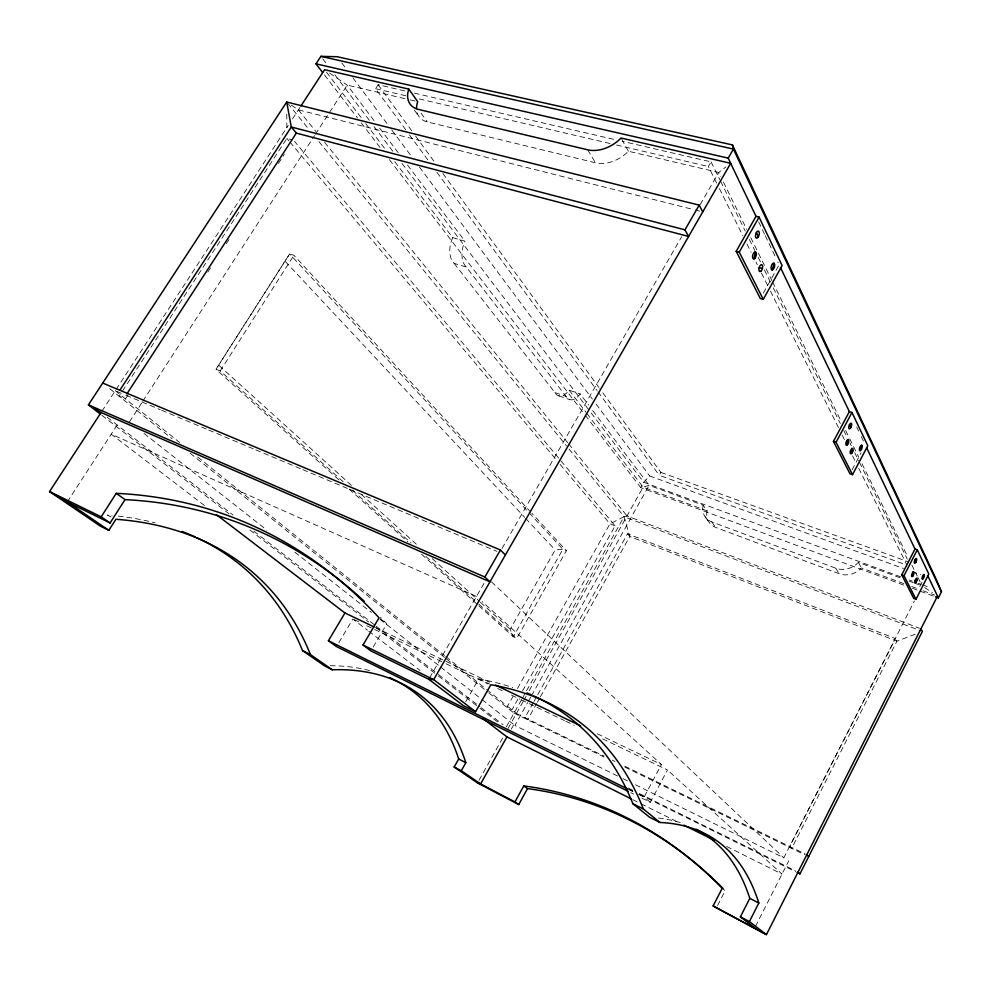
<?xml version="1.0" encoding="UTF-8"?>
<svg xmlns="http://www.w3.org/2000/svg" width="991" height="991" viewBox="0 0 991 991"><rect width="100%" height="100%" fill="white"/><g stroke="black" fill="none" stroke-linecap="round" stroke-linejoin="round"><path stroke-width="0.74" stroke-dasharray="4.96 3.72" d="M755.439 926.424L788.762 860.77M919.846 586.523L922.547 581.221M635.491 784.822L783.819 857.822L914.396 600.98M537.766 694.629L627.551 533.777L895.43 638.6L789.753 846.487L791.673 848.37L896.905 641.202L915.263 634.178M717.571 905.539L725.226 890.674L723.219 889.088M852.074 469.858L861.092 452.8M641.982 798.189L650.282 802.301L667.476 770.007L600.657 737.936M650.282 802.301L644.051 797.111L661.443 764.532L482.196 601.648M338.811 479.793L216.001 369.296L289.632 253.907L293.918 255.282L530.742 512.074M617.467 775.953L514.886 725.462L527.707 702.532M528.451 701.182L530.718 697.131M531.473 695.781L649.117 485.33L592.284 409.989M858.739 468.297L907.025 565.192L659.263 475.308L660.886 472.397L599.778 388.608M533.245 702.743L524.945 717.608L527.596 719.751L536.602 703.573M534 701.393L537.011 695.979M763.343 293.113L779.161 264.758L777.836 261.996M537.357 702.235L539.612 698.184M540.368 696.834L629.78 536.478L624.082 516.683L567.533 447.164M517.971 699.113L511.938 709.853L506.847 707.376L512.904 696.586M522.492 691.049L615.126 525.849L294.513 141.366M506.327 726.886L521.563 699.683M522.319 698.345L624.082 516.683L627.018 515.915L919.499 628.269M903.693 585.062L640.706 487.622L643.704 482.283L649.7 475.977L903.458 568.462M479.025 780.276L503.539 736.499M507.987 728.546L523.198 701.368M523.954 700.03L526.209 695.992M529.219 690.616L643.109 487.163L649.117 485.33L703.176 505.249L707.14 510.848A18.296 15.522 -33.8 0 0 715.7 527.41L839.03 573.69A19.325 16.946 -26.3 0 0 861.452 567.942L904.498 583.86M511.282 729.116L513.449 725.226M517.463 688.485L609.948 523.83L624.082 516.683L920.887 630.92M478.839 605.786L513.264 636.767L516.757 638.353L566.369 550.711L531.795 513.214M465.758 701.69L478.727 678.885A1095.03 448.341 -50.4 0 1 512.731 687.556M343.196 481.837L220.213 370.931L216.001 369.296L289.632 253.907L562.863 549.274L513.264 636.767L510.179 629.211L555.195 549.955L562.863 549.274L566.369 550.711M502.041 548.457L681.697 236.7M700.203 204.58L718.71 172.471L725.895 166.971M429.561 677.943L484.562 582.448M716.654 183.124L708.379 166.513L711.055 161.892L622.175 141.292M373.173 647.036L386.775 623.884A795.426 539.587 -69.5 0 0 380.482 617.22M338.848 642.651L352.858 619.028L367.525 630.251M220.213 370.931L293.918 255.282M405.777 129.858L375.589 88.707L378.128 84.731L406.756 91.37M129.437 421.918L141.998 402.495M142.84 401.194L314.543 135.618M315.373 134.318L347.209 85.09L408.701 99.558M127.988 395.037L125.473 398.927L119.118 396.239L121.645 392.349M207.813 272.141L211.182 266.963M226.307 243.675L229.664 238.509M278.397 163.465L284.281 154.41M67.277 501.979L118.722 422.6M101.912 411.24L115.29 390.727L124.668 394.678M116.133 389.438L288.27 125.399M292.494 118.932L300.087 107.276M122.488 391.049L286.894 138.418L292.196 139.83M488.786 692.882L514.032 713.148L516.435 713.47L603.965 756.071M414.288 93.117L616.142 139.892M375.589 88.707L408.713 96.449M419.255 98.914L610.493 143.633M616.526 145.033L708.379 166.513M410.2 99.905L417.707 101.664M417.137 112.726A27.451 18.47 -37.2 0 0 427.27 121.905L595.442 162.797A29.693 21.183 -33.2 0 0 628.393 151.227L718.71 172.471L720.767 176.633M291.379 105.157L298.39 109.865L693.75 209.621M695.248 209.993L699.733 211.133M394.74 161.632L452.726 237.629L464.952 241.197A20.043 12.301 -75.2 0 0 466.303 267.05L566.072 396.412A17.442 9.551 -71.6 0 0 580.169 393.935L588.555 405.046M452.726 237.629A19.944 12.363 -75.4 0 0 454.175 263.383L466.303 267.05M454.175 263.383L554.935 392.585A17.355 9.613 -71.7 0 0 569.094 390.157L580.169 393.935M554.935 392.585L566.072 396.412M558.825 395.855L569.924 399.683M660.886 472.397L908.685 561.947M912.154 571.634L920.85 574.805M900.782 576.861L643.704 482.283L589.595 410.881M909.503 580.057L912.401 581.135M918.211 583.265L921.122 584.343M922.571 584.876L929.831 587.539M703.176 505.249A18.42 15.583 -33.9 0 0 711.761 521.885L835.797 568.227A19.461 17.02 -26.5 0 0 858.355 562.405L900.361 577.877M909.044 581.073L913.392 582.671M914.842 583.204L920.627 585.347M707.14 510.848L643.109 487.163L586.895 413.482M911.67 586.511L917.406 588.642M923.141 590.76L934.624 595.009M912.364 588.27L934.042 596.309M615.126 525.849L609.948 523.83L558.255 462.165M126.018 395.248L160.245 409.655M161.669 410.249L207.317 429.462M208.742 430.069L254.377 449.282M255.802 449.877L301.45 469.09M302.874 469.684L348.522 488.897M349.947 489.504L496.85 551.343M476.485 596.458L111.215 434.182L205.434 506.252M375.614 627.662L489.95 682.403M597.313 733.811L661.443 764.532M478.727 678.885L489.517 684.063M354.245 619.697L359.82 622.36M366.769 625.705L444.736 663.115M446.123 663.784L487.894 683.827M497.631 688.497L504.592 691.842M511.554 695.187L519.903 699.188M521.303 699.857L543.576 710.547M544.963 711.216L564.461 720.568M565.849 721.237L574.198 725.239M612.289 760.122L615.064 761.472M624.764 766.192L805.472 854.143M111.017 516.893L107.338 515.097A516.584 322.769 -46.7 0 1 112.057 515.493M514.032 713.148L604.039 756.988M624.887 767.133L804.742 854.738M623.017 778.678L628.554 781.404M628.158 788.018L633.683 790.744M639.207 793.481L795.278 870.73M628.616 789.047L632.754 791.091M639.666 794.509L795.81 871.845M628.827 789.567L632.976 791.623M638.514 794.373L644.051 797.111M630.92 792.701L633.695 794.064M632.716 799.626L639.629 803.069M641.016 803.763L678.34 822.369M726.713 846.5L782.01 874.074L667.476 770.007M924.653 587.576L932.358 592.668M329.619 73.111L347.209 85.09L375.948 123.194M368.751 631.18L420.11 670.473M107.189 417.261L233.046 515.01M253.82 531.151L374.796 625.098M376.023 626.052L437.118 673.496M438.344 674.45L479.879 706.719M481.106 707.661L503.106 724.743M101.875 415.303L229.119 513.895M249.918 530.012L368.602 621.964M375.948 627.65L437.118 675.044M438.344 675.998L478.715 707.277M479.941 708.231L499.514 723.393M144.029 433.414L266.839 530.123M294.798 552.148L371.402 612.475M379.912 619.177L439.496 666.101M440.71 667.054L480.833 698.655M482.047 699.609L514.886 725.462M380.16 618.669L386.775 623.884M109.741 388.707L172.1 438.753M190.161 453.246L445.43 658.098M446.644 659.065L487.584 691.916M115.29 390.727L179.656 442.506M197.704 457.037L444.525 655.608M445.727 656.575L485.454 688.547M486.655 689.513L516.435 713.47M352.387 490.136L411.005 542.994M425.944 556.471L477.674 603.11M478.826 604.151L516.757 638.353M349.142 489.096L407.673 541.755M421.448 554.155L477.687 604.758M219.11 365.53L352.04 485.949M361.207 494.249L418.499 546.165M432.249 558.614L479.235 601.178M480.387 602.218L510.179 629.211M491.474 581.866L783.819 857.822M285.42 261.599L524.635 517.29M525.688 518.417L555.195 549.955M286.894 138.418L288.889 140.784M289.88 141.973L557.264 460.976M627.551 533.777L629.78 536.478L896.905 641.202L895.43 638.6M287.687 103.225L309.13 129.586M318.891 141.577L566.555 445.975M298.39 109.865L315.894 131.493M324.639 142.308L567.707 442.643M568.673 443.844L627.018 515.915M324.466 74.895L357.417 117.892M361.182 122.81L380.94 148.6M389.413 159.65L584.244 413.916M585.185 415.155L640.706 487.622M326.46 72.145L362 118.722M365.741 123.627L384.446 148.142M569.094 390.157L585.966 412.256M322.756 58.828L327.426 64.985M334.884 74.833L369.408 120.382M374.065 126.538L392.733 151.152M402.061 163.465L588.654 409.655M379.652 128.112L398.196 152.688M407.474 164.989L464.952 241.197M341.796 62.916L345.487 67.871M352.895 77.806L388.026 124.94M391.73 129.895L411.141 155.946M419.466 167.107L592.37 399.076M596.074 404.031L649.7 475.977M409.444 134.85L428.657 161.037M436.895 172.261L597.04 390.504M597.957 391.755L659.263 475.308M378.128 84.731L411.872 131.01M415.526 136.002L434.677 162.264M442.89 173.524L598.861 387.357M414.362 110.1L418.834 116.343M705.121 516.769L709.085 522.307M421.051 113.16L427.27 121.905M711.761 521.885L715.7 527.41M587.737 149.814L595.442 162.797M835.797 568.227L839.03 573.69M621.753 139.347L628.393 151.227M858.355 562.405L861.452 567.942M719.416 188.662L742.866 235.734M747.003 244.034L751.141 252.346M755.972 262.033L757.347 264.795M761.484 273.107L767.691 285.569M770.453 291.106L838.733 428.149M842.189 435.074L844.951 440.611M852.533 455.835L855.976 462.76M711.055 161.892L719.937 179.879M720.63 181.266L745.244 231.101M749.345 239.413L754.82 250.488M758.239 257.4L760.977 262.937M764.395 269.862L770.552 282.324M773.277 287.861L840.306 423.516M843.725 430.441L847.144 437.353M849.882 442.89L851.244 445.665M854.663 452.59L858.763 460.889M859.445 462.277L907.322 559.172M723.492 182.183L746.694 229.355M750.794 237.667L771.939 280.676M772.621 282.063L840.876 420.791M845.645 430.503L849.064 437.44M849.745 438.827L858.615 456.863M862.021 463.8L907.744 556.744M911.844 565.068L917.307 576.167M917.988 577.555L921.395 584.492M758.66 221.86L764.606 234.31M765.275 235.697L775.197 256.458M856.645 426.898L858.64 431.06M861.278 436.597L864.598 443.534M286.771 114.151L286.857 129.313M658.408 818.021A784.364 273.033 -56.3 0 1 683.158 823.62M118.276 516.125A516.584 322.769 -46.7 0 1 155.067 522.827M330.3 665.729A410.212 219.37 -53.9 0 1 372.765 671.464"/><path stroke-width="1.49" d="M754.027 258.862L755.377 251.887M846.871 445.083L848.11 439.546M912.377 576.452L913.504 571.869M771.989 269.961L774.169 263.309A3.543 1.623 -74 0 0 771.097 267.161A3.543 1.623 -74 0 0 773.376 269.156A3.543 1.623 -74 0 0 774.169 263.309M860.015 450.732L861.86 445.293A2.899 1.14 -70.8 0 0 859.432 448.725A2.899 1.14 -70.8 0 0 861.092 449.902A2.899 1.14 -70.8 0 0 861.86 445.293M922.547 579.14L924.145 574.532A2.465 0.83 -69.2 0 0 922.138 577.617A2.465 0.83 -69.2 0 0 923.414 578.323A2.465 0.83 -69.2 0 0 924.145 574.532M937.498 596.074L766.439 934.637L713.111 905.96L722.204 888.295A477.749 390.38 -81 0 0 523.781 785.9L514.924 801.942L518.727 804.556L527.534 788.601L523.781 785.9M935.479 596.842L938.378 597.907L941.45 591.813L936.805 580.615L732.448 144.934L337.175 56.71L320.886 56.363L316.005 63.845L322.583 72.442M797.185 872.526L799.948 873.889L922.336 631.478L920.949 628.827M713.111 905.96L766.439 934.637L749.407 921.568L758.833 903.036A788.415 270.345 -56.5 0 0 659.944 822.48L643.37 808.978A1102.921 445.393 -50.6 0 0 490.867 684.719L475.581 711.711L463.466 705.716L428.793 679.281L370.907 650.889L363.028 645.017L379.058 617.802A803.342 542.25 -69.3 0 0 116.257 493.332L101.181 516.831L49.55 491.561L101.082 412.516L489.95 581.816L484.859 577.022L88.422 404.873L286.709 102.023L699.2 205.137L702.73 211.888M914.99 548.989L901.723 574.904L913.764 598.465L915.994 599.295L928.815 574.062L917.282 549.807L914.99 548.989L866.592 447.697M754.746 927.799L740.376 916.848L749.803 898.391A784.364 273.033 -56.3 0 0 696.178 829.244M915.994 599.295L904.003 575.746L917.282 549.807M849.361 411.649L833.443 441.441L849.993 473.797L852.533 474.652L867.794 445.739L851.975 412.467L849.361 411.649L780.487 267.533M852.533 474.652L836.057 442.296L851.975 412.467M756.009 216.323L736.189 251.342L760.332 298.514L763.281 299.344L782.122 265.551L759.069 217.091L756.009 216.323L728.199 158.126L316.005 63.845M482.481 718.178L506.934 736.895L480.623 783.943L477.538 782.94L454.163 767.022L458.697 758.995A410.212 219.37 -53.9 0 0 389.401 677.534M514.924 801.942L480.623 783.943L461.286 770.75L465.82 762.686A411.711 218.503 -54.1 0 0 332.27 669.78L310.406 654.568A518.826 322.137 -46.9 0 0 115.922 519.272L108.849 530.334L100.289 526.097L49.55 491.561L67.277 501.979L108.849 530.334M763.281 299.344L739.249 252.148L759.069 217.091M484.859 577.022L500.43 549.993L102.705 383.059M286.709 102.023L291.292 126.997L296.346 133.104L688.596 236.465L684.967 229.838L699.2 205.137M728.199 158.126L733.414 149.071L732.448 144.934M628.158 791.326L336.506 646.59L328.43 640.743L344.942 612.971L216.459 514.688M67.277 501.979L110.088 522.975L125.015 499.625A795.426 539.587 -69.5 0 1 364.403 601.413M126.86 393.947L296.346 133.104M300.93 105.987L324.59 69.692L408.812 89.103L417.707 101.664A27.451 18.47 -37.2 0 0 416.53 108.552M119.837 390.256L291.292 126.997L684.967 229.838M914.978 580.788L916.923 580.367M850.414 451.14L852.879 451.029M428.793 679.281L433.711 679.615L475.581 711.711M759.131 267.843L762.426 268.388M320.886 56.363L733.414 149.071L941.45 591.813M736.189 251.342L739.249 252.148M833.443 441.441L836.057 442.296M901.723 574.904L904.003 575.746M344.942 612.971L374.226 626.993M495.525 685.078L580.577 725.808M363.028 645.017L433.711 679.615L730.677 163.304L621.01 138.022A30.027 21.257 -33.3 0 1 587.737 149.814L418.375 109.406A27.723 18.519 -37.2 0 1 408.812 89.103M328.43 640.743L627.439 788.886M506.934 736.895L631.341 798.932M683.864 825.131L714.276 840.294M533.839 695.979A1095.03 448.341 -50.4 0 1 632.877 803.726L643.37 808.978M659.944 822.48L649.662 817.302L632.877 803.726M196.775 537.667A516.584 322.769 -46.7 0 1 302.515 650.579L310.406 654.568M332.27 669.78L324.478 665.816L302.515 650.579M749.803 898.391L758.833 903.036M458.697 758.995L465.82 762.686M454.163 767.022L461.286 770.75M740.376 916.848L749.407 921.568M477.538 782.94L518.727 804.556M101.082 412.516L88.422 404.873L100.661 414.349M101.181 516.831L110.088 522.975M116.257 493.332L125.015 499.625M798.04 872.092L799.948 873.889M500.43 549.993L505.41 554.948M806.785 854.775L808.656 856.645M756.406 232.538L758.412 236.663M849.498 424.644L850.86 427.468M915.003 559.828L915.994 561.872M927.873 575.944L938.378 597.907M526.927 692.92A1095.03 448.341 -50.4 0 1 531.102 694.728M182.195 531.461A516.584 322.769 -46.7 0 1 195.487 537.072M527.534 788.601A475.098 388.745 -81.2 0 1 723.17 888.58M916.142 582.076A2.49 0.842 -69.1 0 0 916.873 578.261A2.49 0.842 -69.1 0 0 914.842 581.383A2.49 0.842 -69.1 0 0 916.142 582.076M850.489 428.062A2.973 1.189 -71.1 0 0 851.269 423.306A2.973 1.189 -71.1 0 0 848.767 426.799A2.973 1.189 -71.1 0 0 850.489 428.062M847.639 444.34A2.961 1.177 -70.9 0 0 848.407 439.632A2.961 1.177 -70.9 0 0 845.905 443.126A2.961 1.177 -70.9 0 0 847.639 444.34M851.95 453.023A2.936 1.152 -70.7 0 0 852.718 448.378A2.936 1.152 -70.7 0 0 850.253 451.846A2.936 1.152 -70.7 0 0 851.95 453.023M912.996 575.759A2.515 0.867 -69.2 0 0 913.727 571.906A2.515 0.867 -69.2 0 0 911.67 575.04A2.515 0.867 -69.2 0 0 912.996 575.759M915.684 562.405A2.527 0.867 -69.3 0 0 916.427 558.515A2.527 0.867 -69.3 0 0 914.371 561.649A2.527 0.867 -69.3 0 0 915.684 562.405M755.018 258.094A3.63 1.697 -74.3 0 0 755.786 252.086A3.63 1.697 -74.3 0 0 752.615 256.012A3.63 1.697 -74.3 0 0 755.018 258.094M761.311 270.754A3.58 1.66 -74 0 0 762.079 264.832A3.58 1.66 -74 0 0 758.957 268.734A3.58 1.66 -74 0 0 761.311 270.754M757.942 237.357A3.654 1.709 -74.7 0 0 758.734 231.275A3.654 1.709 -74.7 0 0 755.538 235.189A3.654 1.709 -74.7 0 0 757.942 237.357"/></g></svg>
